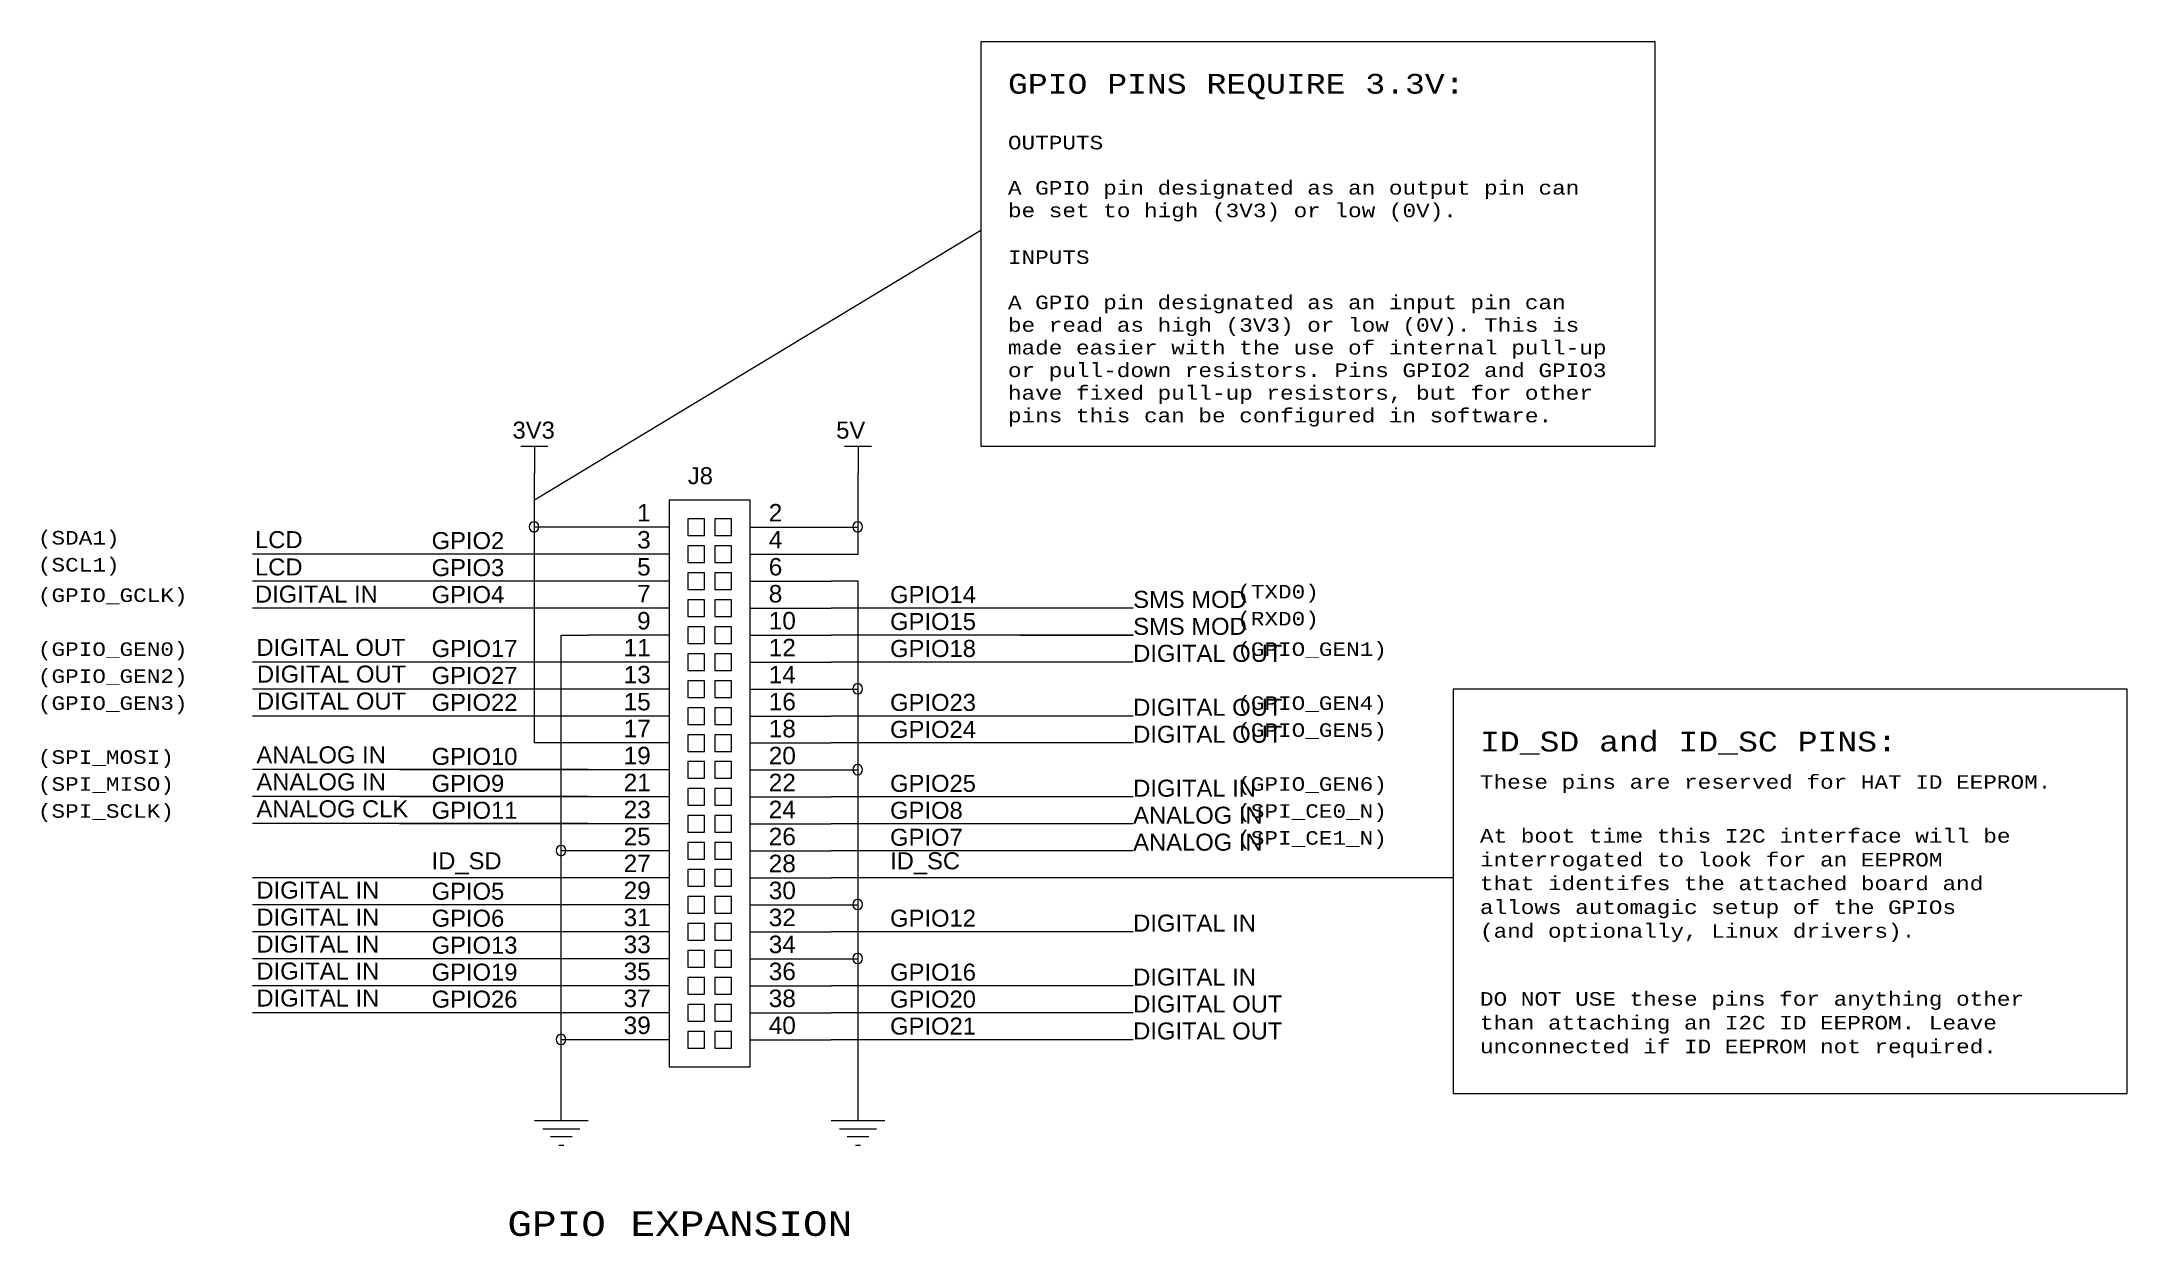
# Model space of a CAD drawing. Header units: inches. Extents: x 18.67 to 24.08, y 14.13 to 17.23.
import ezdxf

# ---------------------------------------------------------------- set-up
doc = ezdxf.new("R2010")
doc.units = ezdxf.units.IN
doc.header["$MEASUREMENT"] = 0
doc.layers.add('PDF_Geometry', color=1, linetype='Continuous')
doc.layers.add('PDF_Text', color=7, linetype='Continuous')
doc.styles.add('PDF Arial', font='Arial.ttf')
doc.styles.add('PDF Courier New', font='Courier New.ttf')

msp = doc.modelspace()

# ---------------------------------------------------------------- linework, layer by layer
at = {"layer": 'PDF_Geometry', "color": 7, "lineweight": 18}
for points in [[(22.8554, 17.2285), (21.1054, 17.2285), (21.1054, 16.1785), (22.8554, 16.1785)], [(24.0804, 15.5485), (22.3304, 15.5485), (22.3304, 14.4985), (24.0804, 14.4985)]]:
    msp.add_lwpolyline(points, close=True, dxfattribs=at)
for points in [[(21.1054, 16.7385), (19.9462, 16.0385)], [(22.3304, 15.0585), (21.2062, 15.0585)], [(21.7704, 15.0585), (21.7704, 15.0585)]]:
    msp.add_lwpolyline(points, dxfattribs=at)
at = {"layer": 'PDF_Geometry', "lineweight": 18}
for points in [[(19.9112, 16.1785), (19.9812, 16.1785)], [(19.9462, 16.1785), (19.9462, 16.1085)], [(19.9812, 16.1785), (19.9812, 16.1785)], [(20.7512, 16.1785), (20.8212, 16.1785)], [(20.7862, 16.1785), (20.7862, 16.1085)], [(20.8212, 16.1785), (20.8212, 16.1785)], [(19.9462, 16.1085), (19.9462, 16.1085)], [(20.7862, 16.1085), (20.7862, 16.1085)], [(20.2962, 15.9685), (20.0862, 15.9685)], [(20.0862, 15.9685), (20.0862, 15.9685)], [(20.5062, 15.9685), (20.7162, 15.9685)], [(20.7162, 15.9685), (20.7162, 15.9685)], [(20.2962, 15.8985), (20.0862, 15.8985)], [(20.0862, 15.8985), (20.0862, 15.8985)], [(20.5062, 15.8985), (20.7162, 15.8985)], [(20.7162, 15.8985), (20.7162, 15.8985)], [(20.2962, 15.8285), (20.0862, 15.8285)], [(20.0862, 15.8285), (20.0862, 15.8285)], [(20.5062, 15.8285), (20.7162, 15.8285)], [(20.7162, 15.8285), (20.7162, 15.8285)], [(20.2962, 15.7585), (20.0862, 15.7585)], [(20.0862, 15.7585), (20.0862, 15.7585)], [(20.5062, 15.7585), (20.7162, 15.7585)], [(20.7162, 15.7585), (20.7162, 15.7585)], [(20.2962, 15.6885), (20.0862, 15.6885)], [(20.0862, 15.6885), (20.0862, 15.6885)], [(20.5062, 15.6885), (20.7162, 15.6885)], [(20.7162, 15.6885), (20.7162, 15.6885)], [(20.2962, 15.6185), (20.0862, 15.6185)], [(20.0862, 15.6185), (20.0862, 15.6185)], [(20.5062, 15.6185), (20.7162, 15.6185)], [(20.7162, 15.6185), (20.7162, 15.6185)], [(20.2962, 15.5485), (20.0862, 15.5485)], [(20.0862, 15.5485), (20.0862, 15.5485)], [(20.5062, 15.5485), (20.7162, 15.5485)], [(20.7162, 15.5485), (20.7162, 15.5485)], [(20.2962, 15.4785), (20.0862, 15.4785)], [(20.0862, 15.4785), (20.0862, 15.4785)], [(20.5062, 15.4785), (20.7162, 15.4785)], [(20.7162, 15.4785), (20.7162, 15.4785)], [(20.2962, 15.4085), (20.0862, 15.4085)], [(20.0862, 15.4085), (20.0862, 15.4085)], [(20.5062, 15.4085), (20.7162, 15.4085)], [(20.7162, 15.4085), (20.7162, 15.4085)], [(20.2962, 15.3385), (20.0862, 15.3385)], [(20.0862, 15.3385), (20.0862, 15.3385)], [(20.5062, 15.3385), (20.7162, 15.3385)], [(20.7162, 15.3385), (20.7162, 15.3385)], [(20.2962, 15.2685), (20.0862, 15.2685)], [(20.0862, 15.2685), (20.0862, 15.2685)], [(20.5062, 15.2685), (20.7162, 15.2685)], [(20.7162, 15.2685), (20.7162, 15.2685)], [(20.2962, 15.1985), (20.0862, 15.1985)], [(20.0862, 15.1985), (20.0862, 15.1985)], [(20.5062, 15.1985), (20.7162, 15.1985)], [(20.7162, 15.1985), (20.7162, 15.1985)], [(20.2962, 15.1285), (20.0862, 15.1285)], [(20.0862, 15.1285), (20.0862, 15.1285)], [(20.5062, 15.1285), (20.7162, 15.1285)], [(20.7162, 15.1285), (20.7162, 15.1285)], [(20.2962, 15.0585), (20.0862, 15.0585)], [(20.0862, 15.0585), (20.0862, 15.0585)], [(20.5062, 15.0585), (20.7162, 15.0585)], [(20.7162, 15.0585), (20.7162, 15.0585)], [(20.2962, 14.9885), (20.0862, 14.9885)], [(20.0862, 14.9885), (20.0862, 14.9885)], [(20.5062, 14.9885), (20.7162, 14.9885)], [(20.7162, 14.9885), (20.7162, 14.9885)], [(20.2962, 14.9185), (20.0862, 14.9185)], [(20.0862, 14.9185), (20.0862, 14.9185)], [(20.5062, 14.9185), (20.7162, 14.9185)], [(20.7162, 14.9185), (20.7162, 14.9185)], [(20.2962, 14.8485), (20.0862, 14.8485)], [(20.0862, 14.8485), (20.0862, 14.8485)], [(20.5062, 14.8485), (20.7162, 14.8485)], [(20.7162, 14.8485), (20.7162, 14.8485)], [(20.2962, 14.7785), (20.0862, 14.7785)], [(20.0862, 14.7785), (20.0862, 14.7785)], [(20.5062, 14.7785), (20.7162, 14.7785)], [(20.7162, 14.7785), (20.7162, 14.7785)], [(20.2962, 14.7085), (20.0862, 14.7085)], [(20.0862, 14.7085), (20.0862, 14.7085)], [(20.5062, 14.7085), (20.7162, 14.7085)], [(20.7162, 14.7085), (20.7162, 14.7085)], [(20.2962, 14.6385), (20.0862, 14.6385)], [(20.0862, 14.6385), (20.0862, 14.6385)], [(20.5062, 14.6385), (20.7162, 14.6385)], [(20.7162, 14.6385), (20.7162, 14.6385)], [(19.9462, 14.4285), (20.0862, 14.4285)], [(19.9679, 14.4068), (20.0646, 14.4068)], [(20.0646, 14.4068), (20.0646, 14.4068)], [(20.0862, 14.4285), (20.0862, 14.4285)], [(20.7162, 14.4285), (20.8562, 14.4285)], [(20.7379, 14.4068), (20.8346, 14.4068)], [(20.8346, 14.4068), (20.8346, 14.4068)], [(20.8562, 14.4285), (20.8562, 14.4285)], [(20.0446, 14.3868), (19.9879, 14.3868)], [(19.9879, 14.3868), (19.9879, 14.3868)], [(20.0096, 14.3651), (20.0229, 14.3651)], [(20.0229, 14.3651), (20.0229, 14.3651)], [(20.8146, 14.3868), (20.7579, 14.3868)], [(20.7579, 14.3868), (20.7579, 14.3868)], [(20.7796, 14.3651), (20.7929, 14.3651)], [(20.7929, 14.3651), (20.7929, 14.3651)]]:
    msp.add_lwpolyline(points, dxfattribs=at)
at = {"layer": 'PDF_Geometry', "color": 236, "lineweight": 18, "true_color": 0x80003f}
for points in [[(20.0862, 15.4085), (19.9462, 15.4085), (19.9462, 15.9685), (19.9462, 16.1085)], [(19.9462, 16.1085), (19.9462, 16.1085)], [(20.7162, 15.9685), (20.7862, 15.9685), (20.7862, 16.1085)], [(20.7862, 16.1085), (20.7862, 16.1085)], [(19.9462, 15.9685), (19.9462, 15.9685)], [(20.0862, 15.9685), (19.9462, 15.9685)], [(19.9462, 15.9685), (19.9462, 15.9685)], [(20.7162, 15.9685), (20.7162, 15.9685)], [(20.7162, 15.8985), (20.7862, 15.8985), (20.7862, 15.9685)], [(20.7862, 15.9685), (20.7862, 15.9685)], [(20.0862, 15.8985), (19.2145, 15.8985)], [(19.5962, 15.8985), (19.5962, 15.8985)], [(20.7162, 15.8985), (20.7162, 15.8985)], [(20.0862, 15.8285), (19.2145, 15.8285)], [(19.5962, 15.8285), (19.5962, 15.8285)], [(20.7162, 15.5485), (20.7862, 15.5485), (20.7862, 15.8285), (20.7162, 15.8285)], [(20.7162, 15.8285), (20.7162, 15.8285)], [(20.7862, 15.8285), (20.7862, 15.8285)], [(20.0862, 15.7585), (19.2145, 15.7585)], [(20.0862, 15.7585), (19.5962, 15.7585)], [(19.5962, 15.7585), (19.5962, 15.7585)], [(21.2062, 15.7585), (20.7162, 15.7585)], [(20.7162, 15.7585), (20.7162, 15.7585)], [(21.5004, 15.7585), (20.7162, 15.7585)], [(20.0862, 15.1285), (20.0162, 15.1285), (20.0162, 15.6885), (20.0862, 15.6885)], [(20.0162, 15.6885), (20.0162, 15.6885)], [(20.0162, 15.6885), (20.0162, 15.6885)], [(21.2062, 15.6885), (21.5004, 15.6885), (20.7162, 15.6885)], [(20.7162, 15.6885), (20.7162, 15.6885)], [(20.0862, 15.6185), (19.2145, 15.6185)], [(20.0862, 15.6185), (19.5962, 15.6185)], [(19.5962, 15.6185), (19.5962, 15.6185)], [(21.5004, 15.6185), (20.7162, 15.6185)], [(20.7162, 15.6185), (20.7162, 15.6185)], [(20.0862, 15.5485), (19.2145, 15.5485)], [(20.0862, 15.5485), (19.5962, 15.5485)], [(19.5962, 15.5485), (19.5962, 15.5485)], [(20.7162, 15.5485), (20.7162, 15.5485)], [(20.7162, 15.3385), (20.7862, 15.3385), (20.7862, 15.5485)], [(20.7862, 15.5485), (20.7862, 15.5485)], [(20.0862, 15.4785), (19.2145, 15.4785)], [(20.0862, 15.4785), (19.5962, 15.4785)], [(19.5962, 15.4785), (19.5962, 15.4785)], [(21.5004, 15.4785), (20.7162, 15.4785)], [(20.7162, 15.4785), (20.7162, 15.4785)], [(19.9462, 15.4085), (19.9462, 15.4085)], [(21.5004, 15.4085), (20.7162, 15.4085)], [(20.7162, 15.4085), (20.7162, 15.4085)], [(20.0862, 15.3394), (19.2145, 15.3394)], [(20.0862, 15.3385), (19.5962, 15.3385)], [(19.5962, 15.3385), (19.5962, 15.3385)], [(20.7162, 15.3385), (20.7162, 15.3385)], [(20.7162, 14.9885), (20.7862, 14.9885), (20.7862, 15.3385)], [(20.7862, 15.3385), (20.7862, 15.3385)], [(20.0862, 15.2694), (19.2145, 15.2694)], [(20.0862, 15.2685), (19.5962, 15.2685)], [(19.5962, 15.2685), (19.5962, 15.2685)], [(21.5004, 15.2685), (20.7162, 15.2685)], [(20.7162, 15.2685), (20.7162, 15.2685)], [(20.0862, 15.1994), (19.2145, 15.1994)], [(20.0862, 15.1985), (19.5962, 15.1985)], [(19.5962, 15.1985), (19.5962, 15.1985)], [(21.5004, 15.1985), (20.7162, 15.1985)], [(20.7162, 15.1985), (20.7162, 15.1985)], [(20.0162, 15.1285), (20.0162, 15.1285)], [(20.0862, 14.6385), (20.0162, 14.6385), (20.0162, 15.1285)], [(20.0162, 15.1285), (20.0162, 15.1285)], [(21.5004, 15.1285), (20.7162, 15.1285)], [(20.7162, 15.1285), (20.7162, 15.1285)], [(20.0862, 15.0585), (19.2145, 15.0585)], [(20.0862, 15.0585), (19.5962, 15.0585)], [(19.5962, 15.0585), (19.5962, 15.0585)], [(21.2062, 15.0585), (20.7162, 15.0585)], [(20.7162, 15.0585), (20.7162, 15.0585)], [(20.0862, 14.9885), (19.2145, 14.9885)], [(19.5962, 14.9885), (19.5962, 14.9885)], [(20.7162, 14.9885), (20.7162, 14.9885)], [(20.7162, 14.8485), (20.7862, 14.8485), (20.7862, 14.9885)], [(20.7862, 14.9885), (20.7862, 14.9885)], [(20.0862, 14.9185), (19.2145, 14.9185)], [(19.5962, 14.9185), (19.5962, 14.9185)], [(21.5004, 14.9185), (20.7162, 14.9185)], [(20.7162, 14.9185), (20.7162, 14.9185)], [(20.0862, 14.8485), (19.2145, 14.8485)], [(19.5962, 14.8485), (19.5962, 14.8485)], [(20.7162, 14.8485), (20.7162, 14.8485)], [(20.7862, 14.4285), (20.7862, 14.8485)], [(20.7862, 14.8485), (20.7862, 14.8485)], [(20.0862, 14.7785), (19.2145, 14.7785)], [(19.5962, 14.7785), (19.5962, 14.7785)], [(21.5004, 14.7785), (20.7162, 14.7785)], [(20.7162, 14.7785), (20.7162, 14.7785)], [(20.0862, 14.7085), (19.2145, 14.7085)], [(19.5962, 14.7085), (19.5962, 14.7085)], [(21.5004, 14.7085), (20.7162, 14.7085)], [(20.7162, 14.7085), (20.7162, 14.7085)], [(20.0162, 14.6385), (20.0162, 14.6385)], [(20.0162, 14.4285), (20.0162, 14.6385)], [(20.0162, 14.6385), (20.0162, 14.6385)], [(21.5004, 14.6385), (20.7162, 14.6385)], [(20.7162, 14.6385), (20.7162, 14.6385)]]:
    msp.add_lwpolyline(points, dxfattribs=at)
at = {"layer": 'PDF_Geometry', "color": 5, "lineweight": 18}
for points in [[(20.5062, 16.0385), (20.2962, 16.0385), (20.2962, 14.5685), (20.5062, 14.5685)], [(20.3879, 15.9901), (20.3446, 15.9901), (20.3446, 15.9468), (20.3879, 15.9468)], [(20.4579, 15.9901), (20.4146, 15.9901), (20.4146, 15.9468), (20.4579, 15.9468)], [(20.3879, 15.9201), (20.3446, 15.9201), (20.3446, 15.8768), (20.3879, 15.8768)], [(20.4579, 15.9201), (20.4146, 15.9201), (20.4146, 15.8768), (20.4579, 15.8768)], [(20.3879, 15.8501), (20.3446, 15.8501), (20.3446, 15.8068), (20.3879, 15.8068)], [(20.4579, 15.8501), (20.4146, 15.8501), (20.4146, 15.8068), (20.4579, 15.8068)], [(20.3879, 15.7801), (20.3446, 15.7801), (20.3446, 15.7368), (20.3879, 15.7368)], [(20.4579, 15.7801), (20.4146, 15.7801), (20.4146, 15.7368), (20.4579, 15.7368)], [(20.3879, 15.7101), (20.3446, 15.7101), (20.3446, 15.6668), (20.3879, 15.6668)], [(20.4579, 15.7101), (20.4146, 15.7101), (20.4146, 15.6668), (20.4579, 15.6668)], [(20.3879, 15.6401), (20.3446, 15.6401), (20.3446, 15.5968), (20.3879, 15.5968)], [(20.4579, 15.6401), (20.4146, 15.6401), (20.4146, 15.5968), (20.4579, 15.5968)], [(20.3879, 15.5701), (20.3446, 15.5701), (20.3446, 15.5268), (20.3879, 15.5268)], [(20.4579, 15.5701), (20.4146, 15.5701), (20.4146, 15.5268), (20.4579, 15.5268)], [(20.3879, 15.5001), (20.3446, 15.5001), (20.3446, 15.4568), (20.3879, 15.4568)], [(20.4579, 15.5001), (20.4146, 15.5001), (20.4146, 15.4568), (20.4579, 15.4568)], [(20.3879, 15.4301), (20.3446, 15.4301), (20.3446, 15.3868), (20.3879, 15.3868)], [(20.4579, 15.4301), (20.4146, 15.4301), (20.4146, 15.3868), (20.4579, 15.3868)], [(20.3879, 15.3601), (20.3446, 15.3601), (20.3446, 15.3168), (20.3879, 15.3168)], [(20.4579, 15.3601), (20.4146, 15.3601), (20.4146, 15.3168), (20.4579, 15.3168)], [(20.3879, 15.2901), (20.3446, 15.2901), (20.3446, 15.2468), (20.3879, 15.2468)], [(20.4579, 15.2901), (20.4146, 15.2901), (20.4146, 15.2468), (20.4579, 15.2468)], [(20.3879, 15.2201), (20.3446, 15.2201), (20.3446, 15.1768), (20.3879, 15.1768)], [(20.4579, 15.2201), (20.4146, 15.2201), (20.4146, 15.1768), (20.4579, 15.1768)], [(20.3879, 15.1501), (20.3446, 15.1501), (20.3446, 15.1068), (20.3879, 15.1068)], [(20.4579, 15.1501), (20.4146, 15.1501), (20.4146, 15.1068), (20.4579, 15.1068)], [(20.3879, 15.0801), (20.3446, 15.0801), (20.3446, 15.0368), (20.3879, 15.0368)], [(20.4579, 15.0801), (20.4146, 15.0801), (20.4146, 15.0368), (20.4579, 15.0368)], [(20.3879, 15.0101), (20.3446, 15.0101), (20.3446, 14.9668), (20.3879, 14.9668)], [(20.4579, 15.0101), (20.4146, 15.0101), (20.4146, 14.9668), (20.4579, 14.9668)], [(20.3879, 14.9401), (20.3446, 14.9401), (20.3446, 14.8968), (20.3879, 14.8968)], [(20.4579, 14.9401), (20.4146, 14.9401), (20.4146, 14.8968), (20.4579, 14.8968)], [(20.3879, 14.8701), (20.3446, 14.8701), (20.3446, 14.8268), (20.3879, 14.8268)], [(20.4579, 14.8701), (20.4146, 14.8701), (20.4146, 14.8268), (20.4579, 14.8268)], [(20.3879, 14.8001), (20.3446, 14.8001), (20.3446, 14.7568), (20.3879, 14.7568)], [(20.4579, 14.8001), (20.4146, 14.8001), (20.4146, 14.7568), (20.4579, 14.7568)], [(20.3879, 14.7301), (20.3446, 14.7301), (20.3446, 14.6868), (20.3879, 14.6868)], [(20.4579, 14.7301), (20.4146, 14.7301), (20.4146, 14.6868), (20.4579, 14.6868)], [(20.3879, 14.6601), (20.3446, 14.6601), (20.3446, 14.6168), (20.3879, 14.6168)], [(20.4579, 14.6601), (20.4146, 14.6601), (20.4146, 14.6168), (20.4579, 14.6168)]]:
    msp.add_lwpolyline(points, close=True, dxfattribs=at)
at = {"layer": 'PDF_Geometry', "color": 6, "lineweight": 18}
for points in [[(19.9454, 15.9826), (19.9384, 15.9826), (19.9329, 15.9766), (19.9329, 15.9693)], [(19.9454, 15.9826), (19.9384, 15.9826), (19.9329, 15.9766), (19.9329, 15.9693)], [(19.9329, 15.9693), (19.9329, 15.962), (19.9384, 15.956), (19.9454, 15.956)], [(19.9329, 15.9693), (19.9329, 15.962), (19.9384, 15.956), (19.9454, 15.956)], [(19.9579, 15.9693), (19.9579, 15.9766), (19.9524, 15.9826), (19.9454, 15.9826)], [(19.9579, 15.9693), (19.9579, 15.9766), (19.9524, 15.9826), (19.9454, 15.9826)], [(19.9454, 15.956), (19.9524, 15.956), (19.9579, 15.962), (19.9579, 15.9693)], [(19.9454, 15.956), (19.9524, 15.956), (19.9579, 15.962), (19.9579, 15.9693)], [(20.7854, 15.9826), (20.7784, 15.9826), (20.7729, 15.9766), (20.7729, 15.9693)], [(20.7854, 15.9826), (20.7784, 15.9826), (20.7729, 15.9766), (20.7729, 15.9693)], [(20.7729, 15.9693), (20.7729, 15.962), (20.7784, 15.956), (20.7854, 15.956)], [(20.7729, 15.9693), (20.7729, 15.962), (20.7784, 15.956), (20.7854, 15.956)], [(20.7979, 15.9693), (20.7979, 15.9766), (20.7924, 15.9826), (20.7854, 15.9826)], [(20.7979, 15.9693), (20.7979, 15.9766), (20.7924, 15.9826), (20.7854, 15.9826)], [(20.7854, 15.956), (20.7924, 15.956), (20.7979, 15.962), (20.7979, 15.9693)], [(20.7854, 15.956), (20.7924, 15.956), (20.7979, 15.962), (20.7979, 15.9693)], [(20.7854, 15.5626), (20.7784, 15.5626), (20.7729, 15.5566), (20.7729, 15.5493)], [(20.7854, 15.5626), (20.7784, 15.5626), (20.7729, 15.5566), (20.7729, 15.5493)], [(20.7729, 15.5493), (20.7729, 15.542), (20.7784, 15.536), (20.7854, 15.536)], [(20.7729, 15.5493), (20.7729, 15.542), (20.7784, 15.536), (20.7854, 15.536)], [(20.7979, 15.5493), (20.7979, 15.5566), (20.7924, 15.5626), (20.7854, 15.5626)], [(20.7979, 15.5493), (20.7979, 15.5566), (20.7924, 15.5626), (20.7854, 15.5626)], [(20.7854, 15.536), (20.7924, 15.536), (20.7979, 15.542), (20.7979, 15.5493)], [(20.7854, 15.536), (20.7924, 15.536), (20.7979, 15.542), (20.7979, 15.5493)], [(20.7854, 15.3526), (20.7784, 15.3526), (20.7729, 15.3466), (20.7729, 15.3393)], [(20.7854, 15.3526), (20.7784, 15.3526), (20.7729, 15.3466), (20.7729, 15.3393)], [(20.7729, 15.3393), (20.7729, 15.332), (20.7784, 15.326), (20.7854, 15.326)], [(20.7729, 15.3393), (20.7729, 15.332), (20.7784, 15.326), (20.7854, 15.326)], [(20.7979, 15.3393), (20.7979, 15.3466), (20.7924, 15.3526), (20.7854, 15.3526)], [(20.7979, 15.3393), (20.7979, 15.3466), (20.7924, 15.3526), (20.7854, 15.3526)], [(20.7854, 15.326), (20.7924, 15.326), (20.7979, 15.332), (20.7979, 15.3393)], [(20.7854, 15.326), (20.7924, 15.326), (20.7979, 15.332), (20.7979, 15.3393)], [(20.0154, 15.1426), (20.0084, 15.1426), (20.0029, 15.1366), (20.0029, 15.1293)], [(20.0154, 15.1426), (20.0084, 15.1426), (20.0029, 15.1366), (20.0029, 15.1293)], [(20.0029, 15.1293), (20.0029, 15.122), (20.0084, 15.116), (20.0154, 15.116)], [(20.0029, 15.1293), (20.0029, 15.122), (20.0084, 15.116), (20.0154, 15.116)], [(20.0279, 15.1293), (20.0279, 15.1366), (20.0224, 15.1426), (20.0154, 15.1426)], [(20.0279, 15.1293), (20.0279, 15.1366), (20.0224, 15.1426), (20.0154, 15.1426)], [(20.0154, 15.116), (20.0224, 15.116), (20.0279, 15.122), (20.0279, 15.1293)], [(20.0154, 15.116), (20.0224, 15.116), (20.0279, 15.122), (20.0279, 15.1293)], [(20.7854, 15.0026), (20.7784, 15.0026), (20.7729, 14.9966), (20.7729, 14.9893)], [(20.7854, 15.0026), (20.7784, 15.0026), (20.7729, 14.9966), (20.7729, 14.9893)], [(20.7979, 14.9893), (20.7979, 14.9966), (20.7924, 15.0026), (20.7854, 15.0026)], [(20.7979, 14.9893), (20.7979, 14.9966), (20.7924, 15.0026), (20.7854, 15.0026)], [(20.7729, 14.9893), (20.7729, 14.982), (20.7784, 14.976), (20.7854, 14.976)], [(20.7729, 14.9893), (20.7729, 14.982), (20.7784, 14.976), (20.7854, 14.976)], [(20.7854, 14.976), (20.7924, 14.976), (20.7979, 14.982), (20.7979, 14.9893)], [(20.7854, 14.976), (20.7924, 14.976), (20.7979, 14.982), (20.7979, 14.9893)], [(20.7854, 14.8626), (20.7784, 14.8626), (20.7729, 14.8566), (20.7729, 14.8493)], [(20.7854, 14.8626), (20.7784, 14.8626), (20.7729, 14.8566), (20.7729, 14.8493)], [(20.7729, 14.8493), (20.7729, 14.842), (20.7784, 14.836), (20.7854, 14.836)], [(20.7729, 14.8493), (20.7729, 14.842), (20.7784, 14.836), (20.7854, 14.836)], [(20.7979, 14.8493), (20.7979, 14.8566), (20.7924, 14.8626), (20.7854, 14.8626)], [(20.7979, 14.8493), (20.7979, 14.8566), (20.7924, 14.8626), (20.7854, 14.8626)], [(20.7854, 14.836), (20.7924, 14.836), (20.7979, 14.842), (20.7979, 14.8493)], [(20.7854, 14.836), (20.7924, 14.836), (20.7979, 14.842), (20.7979, 14.8493)], [(20.0154, 14.6526), (20.0084, 14.6526), (20.0029, 14.6466), (20.0029, 14.6393)], [(20.0154, 14.6526), (20.0084, 14.6526), (20.0029, 14.6466), (20.0029, 14.6393)], [(20.0029, 14.6393), (20.0029, 14.632), (20.0084, 14.626), (20.0154, 14.626)], [(20.0029, 14.6393), (20.0029, 14.632), (20.0084, 14.626), (20.0154, 14.626)], [(20.0279, 14.6393), (20.0279, 14.6466), (20.0224, 14.6526), (20.0154, 14.6526)], [(20.0279, 14.6393), (20.0279, 14.6466), (20.0224, 14.6526), (20.0154, 14.6526)], [(20.0154, 14.626), (20.0224, 14.626), (20.0279, 14.632), (20.0279, 14.6393)], [(20.0154, 14.626), (20.0224, 14.626), (20.0279, 14.632), (20.0279, 14.6393)]]:
    msp.add_open_spline(points, degree=3, dxfattribs=at)

# ---------------------------------------------------------------- texts
at = {"layer": 'PDF_Text', "attachment_point": 7}
for s, insert, char_height, style in [('GPIO PINS REQUIRE 3.3V:', (21.1754, 17.0788), 0.051413, 'PDF Courier New'), ('OUTPUTS\\P\\PA GPIO pin designated as an output pin can \\Pbe set to high (3V3) or low (0V).', (21.1754, 16.7618), 0.035229, 'PDF Courier New'), ('INPUTS\\P\\PA GPIO pin designated as an input pin can \\Pbe read as high (3V3) or low (0V). This is \\Pmade easier with the use of internal pull-up\\Por pull-down resistors. Pins GPIO2 and GPIO3 \\Phave fixed pull-up resistors, but for other\\Ppins this can be configured in software.', (21.1754, 16.2296), 0.035227, 'PDF Courier New'), ('3V3', (19.8896, 16.1978), 0.04414, 'PDF Arial'), ('5V', (20.7296, 16.1978), 0.04414, 'PDF Arial'), ('1', (20.2129, 15.9834), 0.0453, 'PDF Arial'), ('2', (20.5545, 15.9834), 0.0453, 'PDF Arial'), ('(SDA1)', (18.6578, 15.9124), 0.03523, 'PDF Courier New'), ('3', (20.2129, 15.9126), 0.0453, 'PDF Arial'), ('4', (20.5545, 15.9134), 0.0453, 'PDF Arial'), ('(SCL1)', (18.6578, 15.8424), 0.03523, 'PDF Courier New'), ('5', (20.2129, 15.8426), 0.0453, 'PDF Arial'), ('6', (20.5545, 15.8426), 0.0453, 'PDF Arial'), ('(GPIO_GCLK)', (18.6578, 15.7633), 0.035229, 'PDF Courier New'), ('7', (20.2129, 15.7734), 0.0453, 'PDF Arial'), ('8', (20.5545, 15.7726), 0.0453, 'PDF Arial'), ('(TXD0)', (21.7704, 15.7724), 0.03523, 'PDF Courier New'), ('(RXD0)', (21.7704, 15.7024), 0.03523, 'PDF Courier New'), ('9', (20.2129, 15.7026), 0.0453, 'PDF Arial'), ('10', (20.5545, 15.7026), 0.04534, 'PDF Arial'), ('(GPIO_GEN0)', (18.6578, 15.6233), 0.035229, 'PDF Courier New'), ('11', (20.1779, 15.6334), 0.04534, 'PDF Arial'), ('12', (20.5545, 15.6334), 0.04534, 'PDF Arial'), ('(GPIO_GEN1)', (21.7704, 15.6233), 0.035229, 'PDF Courier New'), ('(GPIO_GEN2)', (18.6578, 15.5533), 0.035229, 'PDF Courier New'), ('13', (20.1779, 15.5626), 0.04534, 'PDF Arial'), ('14', (20.5545, 15.5634), 0.04534, 'PDF Arial'), ('15', (20.1779, 15.4926), 0.04534, 'PDF Arial'), ('16', (20.5545, 15.4926), 0.04534, 'PDF Arial'), ('(GPIO_GEN3)', (18.6578, 15.4833), 0.035229, 'PDF Courier New'), ('(GPIO_GEN4)', (21.7704, 15.4833), 0.035229, 'PDF Courier New'), ('17', (20.1779, 15.4234), 0.04534, 'PDF Arial'), ('18', (20.5545, 15.4226), 0.04534, 'PDF Arial'), ('(GPIO_GEN5)', (21.7704, 15.4133), 0.035229, 'PDF Courier New'), ('ID_SD and ID_SC PINS:', (22.4004, 15.3781), 0.051413, 'PDF Courier New'), ('(SPI_MOSI)', (18.6578, 15.3433), 0.03523, 'PDF Courier New'), ('19', (20.1779, 15.3526), 0.04534, 'PDF Arial'), ('20', (20.5545, 15.3526), 0.04534, 'PDF Arial'), ('(SPI_MISO)', (18.6578, 15.2733), 0.03523, 'PDF Courier New'), ('21', (20.1779, 15.2834), 0.04534, 'PDF Arial'), ('22', (20.5545, 15.2834), 0.04534, 'PDF Arial'), ('(GPIO_GEN6)', (21.7704, 15.2733), 0.035229, 'PDF Courier New'), ('These pins are reserved for HAT ID EEPROM.', (22.4004, 15.2786), 0.035229, 'PDF Courier New'), ('(SPI_SCLK)', (18.6578, 15.2033), 0.03523, 'PDF Courier New'), ('23', (20.1779, 15.2126), 0.04534, 'PDF Arial'), ('24', (20.5545, 15.2134), 0.04534, 'PDF Arial'), ('(SPI_CE0_N)', (21.7704, 15.2033), 0.035229, 'PDF Courier New'), ('25', (20.1779, 15.1426), 0.04534, 'PDF Arial'), ('26', (20.5545, 15.1426), 0.04534, 'PDF Arial'), ('(SPI_CE1_N)', (21.7704, 15.1334), 0.035229, 'PDF Courier New'), ('At boot time this I2C interface will be', (22.4004, 15.1493), 0.035229, 'PDF Courier New'), ('27', (20.1779, 15.0734), 0.04534, 'PDF Arial'), ('28', (20.5545, 15.0726), 0.04534, 'PDF Arial'), ('interrogated to look for an EEPROM', (22.4004, 15.077), 0.035229, 'PDF Courier New'), ('29', (20.1779, 15.0026), 0.04534, 'PDF Arial'), ('30', (20.5545, 15.0026), 0.04534, 'PDF Arial'), ('that identifes the attached board and', (22.4004, 15.0259), 0.035229, 'PDF Courier New'), ('allows automagic setup of the GPIOs', (22.4004, 14.9536), 0.035229, 'PDF Courier New'), ('31', (20.1779, 14.9325), 0.04534, 'PDF Arial'), ('32', (20.5545, 14.9325), 0.04534, 'PDF Arial'), ('(and optionally, Linux drivers).', (22.4004, 14.892), 0.035229, 'PDF Courier New'), ('33', (20.1779, 14.8626), 0.04534, 'PDF Arial'), ('34', (20.5545, 14.8626), 0.04534, 'PDF Arial'), ('35', (20.1779, 14.7925), 0.04534, 'PDF Arial'), ('36', (20.5545, 14.7925), 0.04534, 'PDF Arial'), ('37', (20.1779, 14.7226), 0.04534, 'PDF Arial'), ('38', (20.5545, 14.7226), 0.04534, 'PDF Arial'), ('DO NOT USE these pins for anything other', (22.4004, 14.7156), 0.035227, 'PDF Courier New'), ('39', (20.1779, 14.6526), 0.04534, 'PDF Arial'), ('40', (20.5545, 14.6526), 0.04534, 'PDF Arial'), ('than attaching an I2C ID EEPROM. Leave', (22.4004, 14.6539), 0.035227, 'PDF Courier New'), ('unconnected if ID EEPROM not required.', (22.4004, 14.5922), 0.035227, 'PDF Courier New'), ('GPIO EXPANSION', (19.8762, 14.1283), 0.06379, 'PDF Courier New')]:
    msp.add_mtext(s, dxfattribs=dict(at, insert=insert, char_height=char_height, style=style))
at = {"layer": 'PDF_Text', "color": 176, "true_color": 0x000080, "insert": (20.3446, 16.0795), "char_height": 0.04414, "attachment_point": 7, "style": 'PDF Arial'}
msp.add_mtext('J8', dxfattribs=at)
at = {"layer": 'PDF_Text', "color": 1, "attachment_point": 7, "style": 'PDF Arial'}
for s, insert, char_height in [('{\\C5;LCD}', (19.2213, 15.9136), 0.04414), ('GPIO2', (19.6796, 15.9111), 0.04414), ('{\\C5;LCD}', (19.2212, 15.8427), 0.04414), ('GPIO3', (19.6796, 15.8411), 0.04414), ('{\\C5;DIGITAL IN}', (19.2212, 15.7722), 0.044141), ('GPIO4', (19.6796, 15.7711), 0.04414), ('GPIO14', (20.8695, 15.7711), 0.04414), ('\\pxqr;{\\C5;SMS MOD}', (21.5004, 15.7585), 0.044141), ('GPIO15', (20.8695, 15.7011), 0.04414), ('\\pxqr;{\\C5;SMS MOD}', (21.5004, 15.6885), 0.044141), ('{\\C5;DIGITAL OUT}', (19.2249, 15.634), 0.044141), ('GPIO17', (19.6796, 15.6311), 0.04414), ('GPIO18', (20.8695, 15.6311), 0.04414), ('\\pxqr;{\\C5;DIGITAL OUT}', (21.5004, 15.6185), 0.044141), ('{\\C5;DIGITAL OUT}', (19.2263, 15.5647), 0.044141), ('GPIO27', (19.6796, 15.5611), 0.04414), ('{\\C5;DIGITAL OUT}', (19.2263, 15.4947), 0.044141), ('GPIO22', (19.6796, 15.4912), 0.04414), ('GPIO23', (20.8695, 15.4911), 0.04414), ('\\pxqr;{\\C5;DIGITAL OUT}', (21.5004, 15.4785), 0.044141), ('GPIO24', (20.8695, 15.4211), 0.04414), ('\\pxqr;{\\C5;DIGITAL OUT}', (21.5004, 15.4085), 0.044141), ('{\\C5;ANALOG IN}', (19.2249, 15.355), 0.044141), ('GPIO10', (19.6796, 15.3511), 0.04414), ('{\\C5;ANALOG IN}', (19.2249, 15.285), 0.044141), ('GPIO9', (19.6796, 15.2811), 0.04414), ('GPIO25', (20.8695, 15.2811), 0.04414), ('\\pxqr;{\\C5;DIGITAL IN}', (21.5004, 15.2685), 0.044141), ('{\\C5;ANALOG CLK}', (19.2249, 15.215), 0.044141), ('GPIO11', (19.6796, 15.2112), 0.04414), ('GPIO8', (20.8695, 15.2112), 0.04414), ('\\pxqr;{\\C5;ANALOG IN}', (21.5004, 15.1985), 0.044141), ('GPIO7', (20.8695, 15.1412), 0.04414), ('\\pxqr;{\\C5;ANALOG IN}', (21.5004, 15.1285), 0.044141), ('ID_SD', (19.6796, 15.068), 0.04414), ('ID_SC', (20.8695, 15.068), 0.04414), ('{\\C5;DIGITAL IN}', (19.2249, 15.004), 0.044141), ('GPIO5', (19.6796, 15.0012), 0.04414), ('{\\C5;DIGITAL IN}', (19.2249, 14.934), 0.044141), ('GPIO6', (19.6796, 14.9312), 0.04414), ('GPIO12', (20.8695, 14.9312), 0.04414), ('\\pxqr;{\\C5;DIGITAL IN}', (21.5004, 14.9185), 0.044141), ('{\\C5;DIGITAL IN}', (19.2249, 14.864), 0.044141), ('GPIO13', (19.6796, 14.8611), 0.04414), ('{\\C5;DIGITAL IN}', (19.2249, 14.794), 0.044141), ('GPIO19', (19.6796, 14.7912), 0.04414), ('GPIO16', (20.8695, 14.7912), 0.04414), ('\\pxqr;{\\C5;DIGITAL IN}', (21.5004, 14.7785), 0.044141), ('{\\C5;DIGITAL IN}', (19.2249, 14.724), 0.044141), ('GPIO26', (19.6796, 14.7211), 0.04414), ('GPIO20', (20.8695, 14.7211), 0.04414), ('\\pxqr;{\\C5;DIGITAL OUT}', (21.5004, 14.7085), 0.044141), ('GPIO21', (20.8695, 14.6512), 0.04414), ('\\pxqr;{\\C5;DIGITAL OUT}', (21.5004, 14.6385), 0.044141)]:
    msp.add_mtext(s, dxfattribs=dict(at, insert=insert, char_height=char_height))

doc.saveas('drawing.dxf')
